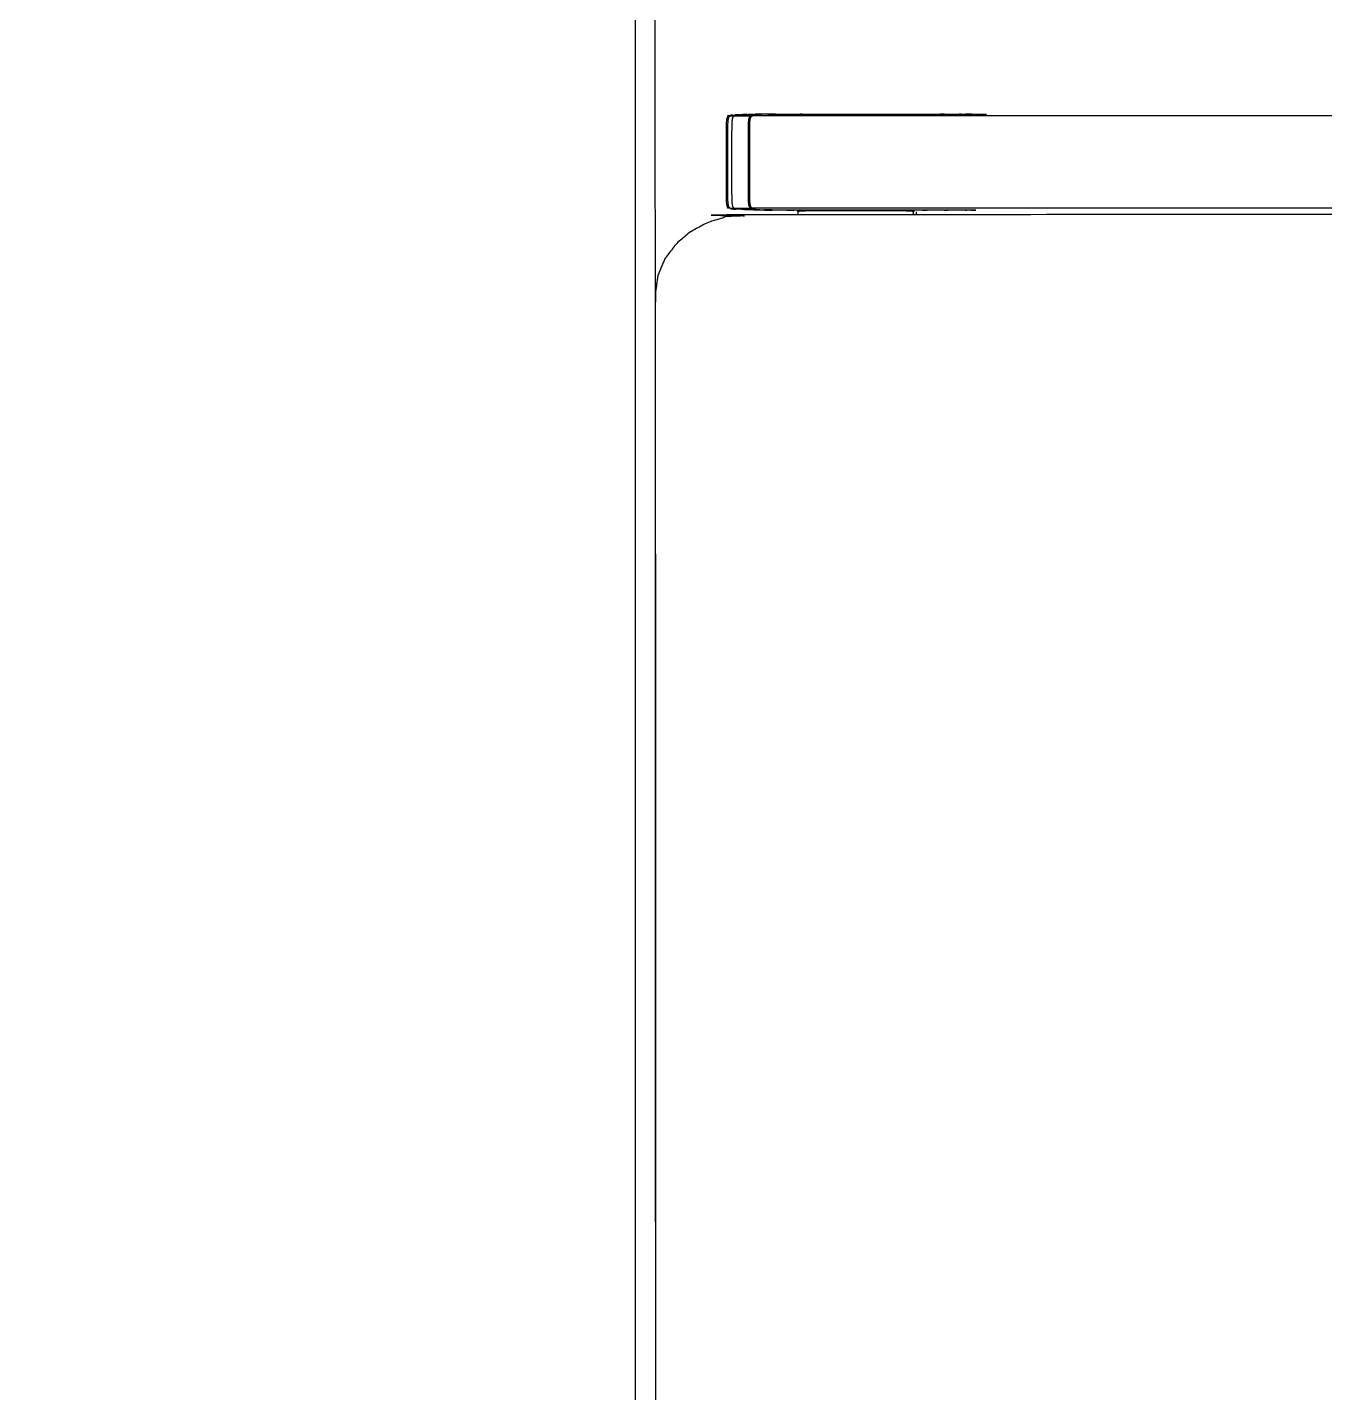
# Model space of a CAD drawing. Header units: millimetres. Extents: x 3429 to 24139, y -631 to 9878.
# Drawn here: x 7976.36 to 8008.35, y 3474.2 to 3507.85 of the extents above; entities that cross this region are included whole.
import ezdxf

# ---------------------------------------------------------------- set-up
doc = ezdxf.new("R2010")
doc.units = ezdxf.units.MM
for name, color, linetype, lineweight in [('multid_gorunus_3', 23, 'Continuous', 13), ('multid_gorunus_4', 15, 'Continuous', 9), ('multid_gorunus_5', 193, 'Continuous', 5)]:
    doc.layers.add(name, color=color, linetype=linetype, lineweight=lineweight)

# ---------------------------------------------------------------- blocks, each defined once
blk = doc.blocks.new('grup-1')
at = {"layer": 'multid_gorunus_3', "lineweight": -3}
for points in [[(2472.24, 6030.584), (2471.87, 6030.627), (2471.5, 6030.67), (2437.229, 6030.679), (2402.957, 6030.689), (2402.587, 6030.646), (2402.217, 6030.604), (2401.878, 6030.482), (2401.538, 6030.361), (2401.238, 6030.17), (2400.938, 6029.979), (2400.688, 6029.729), (2400.438, 6029.479), (2400.247, 6029.18), (2400.057, 6028.88), (2399.935, 6028.54), (2399.813, 6028.201), (2399.77, 6027.831), (2399.728, 6027.461), (2399.713, 5975.69), (2399.696, 5913.418), (2399.739, 5913.048), (2399.781, 5912.678), (2399.903, 5912.339), (2400.024, 5911.999), (2400.215, 5911.699), (2400.406, 5911.399), (2400.656, 5911.149), (2400.906, 5910.899), (2401.205, 5910.708), (2401.505, 5910.517), (2401.845, 5910.396), (2402.184, 5910.274), (2402.554, 5910.231), (2402.924, 5910.189), (2437.195, 5910.179), (2471.467, 5910.17), (2471.837, 5910.212), (2472.207, 5910.255), (2472.546, 5910.376), (2472.886, 5910.498), (2473.186, 5910.688), (2473.486, 5910.879), (2473.736, 5911.129), (2473.986, 5911.379), (2474.177, 5911.679), (2474.367, 5911.978), (2474.489, 5912.318), (2474.611, 5912.658), (2474.654, 5913.028), (2474.696, 5913.397), (2474.713, 5975.669), (2474.728, 6027.44), (2474.685, 6027.81), (2474.643, 6028.18), (2474.521, 6028.52), (2474.4, 6028.86), (2474.209, 6029.159), (2474.018, 6029.459), (2473.768, 6029.709), (2473.518, 6029.959), (2473.219, 6030.15), (2472.919, 6030.341), (2472.579, 6030.463), (2472.24, 6030.584)], [(2471.498, 6030.17), (2471.811, 6030.134), (2472.123, 6030.097), (2472.41, 6029.994), (2472.698, 6029.892), (2472.951, 6029.73), (2473.205, 6029.569), (2473.416, 6029.357), (2473.628, 6029.146), (2473.789, 6028.892), (2473.95, 6028.638), (2474.053, 6028.351), (2474.156, 6028.064), (2474.192, 6027.751), (2474.228, 6027.438), (2474.213, 5975.669), (2474.196, 5913.4), (2474.16, 5913.087), (2474.124, 5912.774), (2474.021, 5912.487), (2473.918, 5912.2), (2473.757, 5911.946), (2473.595, 5911.693), (2473.384, 5911.481), (2473.172, 5911.27), (2472.918, 5911.109), (2472.665, 5910.947), (2472.378, 5910.845), (2472.09, 5910.742), (2471.778, 5910.706), (2471.465, 5910.67), (2437.196, 5910.679), (2402.926, 5910.689), (2402.613, 5910.725), (2402.301, 5910.761), (2402.014, 5910.864), (2401.726, 5910.967), (2401.473, 5911.128), (2401.219, 5911.29), (2401.008, 5911.501), (2400.796, 5911.713), (2400.635, 5911.966), (2400.474, 5912.22), (2400.371, 5912.507), (2400.268, 5912.795), (2400.232, 5913.107), (2400.196, 5913.42), (2400.213, 5975.689), (2400.228, 6027.459), (2400.264, 6027.772), (2400.3, 6028.084), (2400.403, 6028.371), (2400.506, 6028.659), (2400.667, 6028.912), (2400.829, 6029.166), (2401.04, 6029.377), (2401.252, 6029.589), (2401.506, 6029.75), (2401.759, 6029.911), (2402.046, 6030.014), (2402.334, 6030.117), (2402.646, 6030.153), (2402.959, 6030.189), (2437.228, 6030.179), (2471.498, 6030.17)]]:
    blk.add_open_spline(points, degree=2, knots=[-16, -16, -16, -15, -15, -14, -14, -13, -13, -12, -12, -11, -11, -10, -10, -9, -9, -8, -8, -7, -7, -6, -6, -5, -5, -4, -4, -3, -3, -2, -2, -1, -1, 0, 0, 1, 1, 2, 2, 3, 3, 4, 4, 5, 5, 6, 6, 7, 7, 8, 8, 9, 9, 10, 10, 11, 11, 12, 12, 13, 13, 14, 14, 15, 15, 16, 16, 16], dxfattribs=at)
at = {"layer": 'multid_gorunus_4', "lineweight": -3}
for points, knots in [([(2396.936, 5969.175), (2396.896, 5969.176), (2396.857, 5969.176), (2396.837, 5969.177), (2396.816, 5969.177), (2396.765, 5969.178), (2396.714, 5969.178), (2396.655, 5969.178), (2396.596, 5969.179), (2396.529, 5969.179), (2396.462, 5969.179), (2396.386, 5969.179), (2396.31, 5969.179), (2396.225, 5969.179), (2396.14, 5969.179), (2396.044, 5969.179), (2395.949, 5969.179), (2395.845, 5969.179), (2395.74, 5969.179), (2395.629, 5969.179), (2395.517, 5969.179), (2395.399, 5969.179), (2395.281, 5969.179), (2395.158, 5969.179), (2395.035, 5969.179), (2394.909, 5969.179), (2394.782, 5969.179), (2394.653, 5969.179), (2394.523, 5969.179), (2394.393, 5969.179), (2394.262, 5969.179), (2394.132, 5969.179), (2394.002, 5969.179), (2393.872, 5969.179), (2393.743, 5969.179), (2393.616, 5969.179), (2393.49, 5969.179), (2393.367, 5969.179), (2393.244, 5969.179), (2393.126, 5969.179), (2393.008, 5969.179), (2392.896, 5969.179), (2392.784, 5969.179), (2392.68, 5969.179), (2392.576, 5969.179), (2392.481, 5969.179), (2392.385, 5969.179), (2392.3, 5969.179), (2392.215, 5969.179), (2392.139, 5969.179), (2392.063, 5969.179), (2391.996, 5969.179), (2391.928, 5969.179), (2391.87, 5969.179), (2391.811, 5969.178), (2391.76, 5969.178), (2391.708, 5969.178), (2391.664, 5969.177), (2391.62, 5969.177), (2391.583, 5969.176), (2391.545, 5969.175), (2391.545, 5969.175), (2391.545, 5969.175)], [187.113527, 187.113527, 187.113527, 188, 188, 189, 189, 190, 190, 191, 191, 192, 192, 193, 193, 194, 194, 195, 195, 196, 196, 197, 197, 198, 198, 199, 199, 200, 200, 201, 201, 202, 202, 203, 203, 204, 204, 205, 205, 206, 206, 207, 207, 208, 208, 209, 209, 210, 210, 211, 211, 212, 212, 213, 213, 214, 214, 215, 215, 216, 216, 217, 217, 217.009365, 217.009365, 217.009365]), ([(2391.907, 5969.178), (2391.908, 5969.178), (2391.909, 5969.178), (2391.968, 5969.179), (2392.028, 5969.179), (2392.045, 5969.179), (2392.063, 5969.179)], [246.987914, 246.987914, 246.987914, 247, 247, 248, 248, 248.257924, 248.257924, 248.257924]), ([(2392.163, 5969.179), (2392.163, 5969.179), (2392.163, 5969.179), (2392.189, 5969.179), (2392.215, 5969.179)], [248.9989623, 248.9989623, 248.9989623, 249, 249, 249.3333336, 249.3333336, 249.3333336]), ([(2392.576, 5969.179), (2392.629, 5969.179), (2392.683, 5969.179), (2392.683, 5969.179), (2392.683, 5969.179)], [251.4453515, 251.4453515, 251.4453515, 252, 252, 252.0000001, 252.0000001, 252.0000001]), ([(2396.747, 5969.179), (2396.747, 5969.179), (2396.747, 5969.179), (2396.807, 5969.178), (2396.866, 5969.178), (2396.918, 5969.178), (2396.969, 5969.177), (2397.014, 5969.177), (2397.058, 5969.177), (2397.096, 5969.176), (2397.134, 5969.175), (2397.166, 5969.174), (2397.198, 5969.173), (2397.224, 5969.172), (2397.251, 5969.171)], [47.99625, 47.99625, 47.99625, 48, 48, 49, 49, 50, 50, 51, 51, 52, 52, 53, 53, 53.997378, 53.997378, 53.997378]), ([(2396.936, 5969.175), (2396.958, 5969.175), (2396.98, 5969.175), (2397.011, 5969.174), (2397.043, 5969.173), (2397.069, 5969.172), (2397.095, 5969.171), (2397.116, 5969.17), (2397.137, 5969.169)], [180.29815, 180.29815, 180.29815, 181, 181, 182, 182, 183, 183, 184, 184, 184]), ([(2397.137, 5969.169), (2397.159, 5969.168), (2397.181, 5969.166), (2397.198, 5969.165), (2397.215, 5969.163)], [0, 0, 0, 1, 1, 2, 2, 2]), ([(2397.215, 5969.163), (2397.229, 5969.161), (2397.243, 5969.159), (2397.256, 5969.156), (2397.268, 5969.154)], [0, 0, 0, 1, 1, 2, 2, 2]), ([(2397.486, 5969.164), (2397.454, 5969.164), (2397.422, 5969.164), (2397.395, 5969.164), (2397.367, 5969.164), (2397.35, 5969.166), (2397.332, 5969.168), (2397.313, 5969.168), (2397.294, 5969.168), (2397.272, 5969.169), (2397.251, 5969.171)], [0, 0, 0, 1, 1, 2, 2, 3, 3, 4, 4, 5, 5, 5]), ([(2397.319, 5969.137), (2397.312, 5969.14), (2397.306, 5969.144), (2397.298, 5969.146), (2397.289, 5969.149), (2397.279, 5969.152), (2397.268, 5969.154)], [0, 0, 0, 1, 1, 2, 2, 3, 3, 3]), ([(2397.296, 5966.843), (2397.3, 5966.844), (2397.304, 5966.844), (2397.315, 5966.847), (2397.325, 5966.849), (2397.333, 5966.852), (2397.341, 5966.855), (2397.347, 5966.858), (2397.353, 5966.861), (2397.358, 5966.864), (2397.363, 5966.868), (2397.367, 5966.872), (2397.372, 5966.876), (2397.375, 5966.88), (2397.379, 5966.885), (2397.382, 5966.89), (2397.386, 5966.896), (2397.388, 5966.902), (2397.391, 5966.908), (2397.393, 5966.916), (2397.396, 5966.923), (2397.398, 5966.932), (2397.4, 5966.941), (2397.401, 5966.952), (2397.403, 5966.962), (2397.405, 5966.974), (2397.406, 5966.986), (2397.407, 5967), (2397.408, 5967.014), (2397.409, 5967.03), (2397.41, 5967.046), (2397.41, 5967.064), (2397.411, 5967.083), (2397.411, 5967.103), (2397.412, 5967.124), (2397.412, 5967.147), (2397.412, 5967.17), (2397.412, 5967.195), (2397.412, 5967.221), (2397.412, 5967.249), (2397.412, 5967.277), (2397.412, 5967.308), (2397.412, 5967.34), (2397.412, 5967.374), (2397.412, 5967.408), (2397.412, 5967.445), (2397.412, 5967.482), (2397.412, 5967.521), (2397.412, 5967.561), (2397.412, 5967.602), (2397.412, 5967.643), (2397.412, 5967.686), (2397.412, 5967.728), (2397.412, 5967.772), (2397.412, 5967.816), (2397.412, 5967.861), (2397.412, 5967.905), (2397.412, 5967.95), (2397.412, 5967.995), (2397.412, 5968.04), (2397.412, 5968.085), (2397.412, 5968.13), (2397.412, 5968.174), (2397.412, 5968.218), (2397.412, 5968.262), (2397.412, 5968.304), (2397.412, 5968.347), (2397.412, 5968.388), (2397.412, 5968.429), (2397.412, 5968.469), (2397.412, 5968.508), (2397.412, 5968.545), (2397.412, 5968.582), (2397.412, 5968.616), (2397.412, 5968.65), (2397.412, 5968.682), (2397.412, 5968.713), (2397.412, 5968.741), (2397.412, 5968.77), (2397.412, 5968.795), (2397.412, 5968.821), (2397.412, 5968.844), (2397.412, 5968.867), (2397.411, 5968.887), (2397.411, 5968.908), (2397.41, 5968.926), (2397.41, 5968.944), (2397.409, 5968.96), (2397.408, 5968.976), (2397.407, 5968.99), (2397.406, 5969.004), (2397.404, 5969.016), (2397.403, 5969.028), (2397.401, 5969.039), (2397.4, 5969.049), (2397.398, 5969.058), (2397.396, 5969.067), (2397.393, 5969.074), (2397.391, 5969.082), (2397.388, 5969.088), (2397.385, 5969.095), (2397.382, 5969.1), (2397.379, 5969.105), (2397.375, 5969.11), (2397.372, 5969.114), (2397.367, 5969.118), (2397.363, 5969.122), (2397.358, 5969.126), (2397.353, 5969.129), (2397.347, 5969.132), (2397.341, 5969.136), (2397.333, 5969.138), (2397.325, 5969.141), (2397.315, 5969.143), (2397.304, 5969.146), (2397.3, 5969.147), (2397.295, 5969.147)], [43.684205, 43.684205, 43.684205, 44, 44, 45, 45, 46, 46, 47, 47, 48, 48, 49, 49, 50, 50, 51, 51, 52, 52, 53, 53, 54, 54, 55, 55, 56, 56, 57, 57, 58, 58, 59, 59, 60, 60, 61, 61, 62, 62, 63, 63, 64, 64, 65, 65, 66, 66, 67, 67, 68, 68, 69, 69, 70, 70, 71, 71, 72, 72, 73, 73, 74, 74, 75, 75, 76, 76, 77, 77, 78, 78, 79, 79, 80, 80, 81, 81, 82, 82, 83, 83, 84, 84, 85, 85, 86, 86, 87, 87, 88, 88, 89, 89, 90, 90, 91, 91, 92, 92, 93, 93, 94, 94, 95, 95, 96, 96, 97, 97, 98, 98, 99, 99, 100, 100, 100.322771, 100.322771, 100.322771]), ([(2397.332, 5969.168), (2397.359, 5969.168), (2397.386, 5969.168), (2397.404, 5969.166), (2397.422, 5969.164)], [0, 0, 0, 1, 1, 2, 2, 2]), ([(2397.45, 5969.16), (2397.423, 5969.16), (2397.395, 5969.16), (2397.381, 5969.162), (2397.367, 5969.164)], [0, 0, 0, 1, 1, 2, 2, 2]), ([(2397.486, 5969.164), (2397.5, 5969.162), (2397.514, 5969.16), (2397.482, 5969.16), (2397.45, 5969.16), (2397.436, 5969.162), (2397.422, 5969.164)], [0, 0, 0, 1, 1, 2, 2, 3, 3, 3]), ([(2397.451, 5969.168), (2397.469, 5969.166), (2397.486, 5969.164), (2397.521, 5969.164), (2397.555, 5969.164), (2397.537, 5969.166), (2397.519, 5969.168), (2397.485, 5969.168), (2397.451, 5969.168)], [0, 0, 0, 1, 1, 2, 2, 3, 3, 4, 4, 4]), ([(2397.748, 5969.149), (2397.739, 5969.152), (2397.731, 5969.155), (2397.72, 5969.157), (2397.709, 5969.16), (2397.679, 5969.16), (2397.65, 5969.16), (2397.636, 5969.162), (2397.621, 5969.164), (2397.588, 5969.164), (2397.555, 5969.164)], [0, 0, 0, 1, 1, 2, 2, 3, 3, 4, 4, 5, 5, 5]), ([(2397.65, 5969.16), (2397.617, 5969.16), (2397.583, 5969.16), (2397.569, 5969.162), (2397.555, 5969.164)], [0, 0, 0, 1, 1, 2, 2, 2]), ([(2397.65, 5969.16), (2397.661, 5969.157), (2397.672, 5969.155), (2397.702, 5969.155), (2397.731, 5969.155)], [0, 0, 0, 1, 1, 2, 2, 2]), ([(2397.672, 5969.155), (2397.681, 5969.152), (2397.689, 5969.149), (2397.719, 5969.149), (2397.748, 5969.149)], [0, 0, 0, 1, 1, 2, 2, 2]), ([(2397.799, 5969.149), (2397.773, 5969.149), (2397.748, 5969.149), (2397.755, 5969.145), (2397.761, 5969.142), (2397.787, 5969.142), (2397.812, 5969.142), (2397.805, 5969.145), (2397.799, 5969.149), (2397.79, 5969.152), (2397.781, 5969.155)], [0, 0, 0, 1, 1, 2, 2, 3, 3, 4, 4, 5, 5, 5]), ([(2397.799, 5969.149), (2397.82, 5969.149), (2397.841, 5969.149), (2397.848, 5969.145), (2397.855, 5969.142), (2397.86, 5969.138), (2397.866, 5969.134), (2397.844, 5969.134), (2397.823, 5969.134), (2397.798, 5969.134), (2397.772, 5969.134), (2397.767, 5969.138), (2397.761, 5969.142)], [0, 0, 0, 1, 1, 2, 2, 3, 3, 4, 4, 5, 5, 6, 6, 6]), ([(2397.866, 5969.134), (2397.883, 5969.134), (2397.901, 5969.134), (2397.895, 5969.138), (2397.89, 5969.142), (2397.872, 5969.142), (2397.855, 5969.142)], [0, 0, 0, 1, 1, 2, 2, 3, 3, 3]), ([(2346.972, 5965.514), (2346.976, 5965.522), (2346.98, 5965.529), (2346.992, 5965.539), (2347.003, 5965.549), (2347.025, 5965.565), (2347.046, 5965.582), (2347.081, 5965.607), (2347.116, 5965.632), (2347.167, 5965.669), (2347.218, 5965.706), (2347.282, 5965.752), (2347.346, 5965.798), (2347.42, 5965.851), (2347.494, 5965.903), (2347.575, 5965.959), (2347.656, 5966.015), (2347.74, 5966.072), (2347.824, 5966.129), (2347.912, 5966.186), (2347.999, 5966.243), (2348.089, 5966.3), (2348.178, 5966.358), (2348.269, 5966.414), (2348.361, 5966.471), (2348.453, 5966.526), (2348.545, 5966.582), (2348.638, 5966.636), (2348.731, 5966.691), (2348.825, 5966.744), (2348.919, 5966.798), (2349.014, 5966.85), (2349.109, 5966.902), (2349.205, 5966.953), (2349.3, 5967.005), (2349.397, 5967.055), (2349.494, 5967.105), (2349.591, 5967.154), (2349.689, 5967.203), (2349.787, 5967.251), (2349.886, 5967.299), (2349.985, 5967.345), (2350.084, 5967.392), (2350.184, 5967.438), (2350.284, 5967.483), (2350.385, 5967.528), (2350.486, 5967.572), (2350.588, 5967.615), (2350.69, 5967.658), (2350.792, 5967.7), (2350.895, 5967.743), (2350.998, 5967.783), (2351.101, 5967.824), (2351.205, 5967.864), (2351.309, 5967.904), (2351.414, 5967.942), (2351.519, 5967.98), (2351.625, 5968.018), (2351.73, 5968.055), (2351.837, 5968.091), (2351.943, 5968.127), (2352.05, 5968.161), (2352.157, 5968.196), (2352.264, 5968.229), (2352.372, 5968.262), (2352.48, 5968.294), (2352.589, 5968.326), (2352.698, 5968.357), (2352.807, 5968.388), (2352.916, 5968.417), (2353.026, 5968.446), (2353.136, 5968.474), (2353.246, 5968.502), (2353.357, 5968.529), (2353.468, 5968.555), (2353.579, 5968.58), (2353.691, 5968.605), (2353.803, 5968.629), (2353.915, 5968.653), (2354.027, 5968.675), (2354.14, 5968.697), (2354.253, 5968.718), (2354.366, 5968.739), (2354.483, 5968.758), (2354.601, 5968.778), (2354.727, 5968.796), (2354.853, 5968.814), (2354.992, 5968.83), (2355.13, 5968.847), (2355.285, 5968.863), (2355.44, 5968.878), (2355.616, 5968.892), (2355.792, 5968.906), (2355.992, 5968.92), (2356.192, 5968.933), (2356.421, 5968.945), (2356.65, 5968.957), (2356.911, 5968.968), (2357.172, 5968.979), (2357.47, 5968.989), (2357.767, 5968.999), (2358.106, 5969.008), (2358.444, 5969.017), (2358.827, 5969.025), (2359.209, 5969.033), (2359.641, 5969.041), (2360.072, 5969.048), (2360.556, 5969.055), (2361.039, 5969.061), (2361.58, 5969.067), (2362.12, 5969.073), (2362.721, 5969.078), (2363.322, 5969.083), (2363.987, 5969.088), (2364.652, 5969.092), (2365.374, 5969.096), (2366.096, 5969.1), (2366.866, 5969.104), (2367.636, 5969.107), (2368.447, 5969.11), (2369.257, 5969.113), (2370.1, 5969.116), (2370.943, 5969.118), (2371.81, 5969.12), (2372.678, 5969.122), (2373.561, 5969.124), (2374.445, 5969.126), (2375.337, 5969.127), (2376.229, 5969.128), (2377.121, 5969.129), (2378.013, 5969.13), (2378.897, 5969.131), (2379.781, 5969.132), (2380.65, 5969.133), (2381.518, 5969.133), (2382.362, 5969.133), (2382.607, 5969.134), (2383.42, 5969.134), (2384.232, 5969.134), (2385.005, 5969.134), (2385.777, 5969.134), (2386.502, 5969.134), (2387.227, 5969.135), (2387.895, 5969.135), (2388.564, 5969.134), (2389.169, 5969.134), (2389.773, 5969.134), (2390.317, 5969.134), (2390.861, 5969.134), (2391.348, 5969.134), (2391.835, 5969.134), (2392.269, 5969.134), (2392.702, 5969.134), (2393.086, 5969.134), (2393.47, 5969.134), (2393.807, 5969.134), (2394.144, 5969.134), (2394.438, 5969.134), (2394.732, 5969.134), (2394.987, 5969.134), (2395.241, 5969.134), (2395.46, 5969.134), (2395.679, 5969.134), (2395.865, 5969.134), (2396.05, 5969.134), (2396.206, 5969.134), (2396.361, 5969.134), (2396.489, 5969.134), (2396.617, 5969.134), (2396.72, 5969.134), (2396.823, 5969.134), (2396.904, 5969.134), (2396.985, 5969.134), (2397.047, 5969.134), (2397.109, 5969.134), (2397.154, 5969.134), (2397.2, 5969.134), (2397.232, 5969.134), (2397.264, 5969.134), (2397.285, 5969.133), (2397.305, 5969.133), (2397.317, 5969.131), (2397.329, 5969.129)], [0, 0, 0, 1, 1, 2, 2, 3, 3, 4, 4, 5, 5, 6, 6, 7, 7, 8, 8, 9, 9, 10, 10, 11, 11, 12, 12, 13, 13, 14, 14, 15, 15, 16, 16, 17, 17, 18, 18, 19, 19, 20, 20, 21, 21, 22, 22, 23, 23, 24, 24, 25, 25, 26, 26, 27, 27, 28, 28, 29, 29, 30, 30, 31, 31, 32, 32, 33, 33, 34, 34, 35, 35, 36, 36, 37, 37, 38, 38, 39, 39, 40, 40, 41, 41, 42, 42, 43, 43, 44, 44, 45, 45, 46, 46, 47, 47, 48, 48, 49, 49, 50, 50, 51, 51, 52, 52, 53, 53, 54, 54, 55, 55, 56, 56, 57, 57, 58, 58, 59, 59, 60, 60, 61, 61, 62, 62, 63, 63, 64, 64, 65, 65, 66, 66, 67, 67, 68, 68, 69, 69, 70, 70, 71, 71, 72, 72, 73, 73, 74, 74, 75, 75, 76, 76, 77, 77, 78, 78, 79, 79, 80, 80, 81, 81, 82, 82, 83, 83, 84, 84, 85, 85, 86, 86, 87, 87, 88, 88, 89, 89, 90, 90, 91, 91, 91]), ([(2397.319, 5969.137), (2397.324, 5969.133), (2397.329, 5969.129), (2397.334, 5969.126), (2397.34, 5969.122)], [0, 0, 0, 1, 1, 2, 2, 2]), ([(2397.34, 5969.122), (2397.344, 5969.118), (2397.348, 5969.114), (2397.352, 5969.11), (2397.356, 5969.105), (2397.359, 5969.1), (2397.362, 5969.095), (2397.365, 5969.088), (2397.368, 5969.082), (2397.37, 5969.074), (2397.372, 5969.067), (2397.374, 5969.058), (2397.376, 5969.049), (2397.378, 5969.039), (2397.38, 5969.028), (2397.381, 5969.016), (2397.382, 5969.004), (2397.383, 5968.99), (2397.385, 5968.976), (2397.385, 5968.96), (2397.386, 5968.944), (2397.387, 5968.926), (2397.387, 5968.908), (2397.388, 5968.887), (2397.388, 5968.867), (2397.388, 5968.844), (2397.389, 5968.821), (2397.389, 5968.795), (2397.389, 5968.77), (2397.389, 5968.741), (2397.389, 5968.713), (2397.389, 5968.682), (2397.389, 5968.65), (2397.389, 5968.616), (2397.389, 5968.582), (2397.389, 5968.545), (2397.389, 5968.508), (2397.389, 5968.469), (2397.389, 5968.429), (2397.389, 5968.388), (2397.389, 5968.347), (2397.389, 5968.304), (2397.389, 5968.262), (2397.389, 5968.218), (2397.389, 5968.174), (2397.389, 5968.13), (2397.389, 5968.085), (2397.389, 5968.04), (2397.389, 5967.995), (2397.389, 5967.95), (2397.389, 5967.905), (2397.389, 5967.861), (2397.389, 5967.816), (2397.389, 5967.772), (2397.389, 5967.728), (2397.389, 5967.686), (2397.389, 5967.643), (2397.389, 5967.602), (2397.389, 5967.561), (2397.389, 5967.521), (2397.389, 5967.482), (2397.389, 5967.445), (2397.389, 5967.408), (2397.389, 5967.374), (2397.389, 5967.34), (2397.389, 5967.308), (2397.389, 5967.277), (2397.389, 5967.249), (2397.389, 5967.221), (2397.389, 5967.195), (2397.389, 5967.169), (2397.388, 5967.146), (2397.388, 5967.124), (2397.388, 5967.103), (2397.387, 5967.083), (2397.387, 5967.064), (2397.386, 5967.046), (2397.385, 5967.03), (2397.385, 5967.014), (2397.384, 5967), (2397.382, 5966.986), (2397.381, 5966.974), (2397.38, 5966.962), (2397.378, 5966.952), (2397.376, 5966.941), (2397.374, 5966.932), (2397.372, 5966.923), (2397.37, 5966.916), (2397.368, 5966.908), (2397.365, 5966.902), (2397.362, 5966.896), (2397.359, 5966.89), (2397.356, 5966.885), (2397.352, 5966.88), (2397.348, 5966.876), (2397.344, 5966.872), (2397.34, 5966.868)], [-32, -32, -32, -31, -31, -30, -30, -29, -29, -28, -28, -27, -27, -26, -26, -25, -25, -24, -24, -23, -23, -22, -22, -21, -21, -20, -20, -19, -19, -18, -18, -17, -17, -16, -16, -15, -15, -14, -14, -13, -13, -12, -12, -11, -11, -10, -10, -9, -9, -8, -8, -7, -7, -6, -6, -5, -5, -4, -4, -3, -3, -2, -2, -1, -1, 0, 0, 1, 1, 2, 2, 3, 3, 4, 4, 5, 5, 6, 6, 7, 7, 8, 8, 9, 9, 10, 10, 11, 11, 12, 12, 13, 13, 14, 14, 15, 15, 16, 16, 16]), ([(2397.772, 5969.134), (2397.743, 5969.134), (2397.714, 5969.134), (2397.68, 5969.134), (2397.647, 5969.134), (2397.612, 5969.134), (2397.578, 5969.134), (2397.545, 5969.134), (2397.513, 5969.134), (2397.486, 5969.134), (2397.458, 5969.134), (2397.439, 5969.134), (2397.42, 5969.134), (2397.407, 5969.133), (2397.394, 5969.133), (2397.385, 5969.131), (2397.376, 5969.129), (2397.37, 5969.126), (2397.363, 5969.122)], [0, 0, 0, 1, 1, 2, 2, 3, 3, 4, 4, 5, 5, 6, 6, 7, 7, 8, 8, 9, 9, 9]), ([(2397.772, 5969.134), (2397.777, 5969.13), (2397.782, 5969.125), (2397.786, 5969.12), (2397.79, 5969.115), (2397.794, 5969.109), (2397.797, 5969.103), (2397.801, 5969.096), (2397.804, 5969.089), (2397.806, 5969.081), (2397.809, 5969.073), (2397.811, 5969.063), (2397.813, 5969.054), (2397.815, 5969.043), (2397.817, 5969.032), (2397.818, 5969.019), (2397.82, 5969.007), (2397.821, 5968.992), (2397.822, 5968.978), (2397.823, 5968.962), (2397.824, 5968.945), (2397.824, 5968.927), (2397.825, 5968.908), (2397.825, 5968.888), (2397.826, 5968.867), (2397.826, 5968.844), (2397.826, 5968.821), (2397.826, 5968.795), (2397.826, 5968.77), (2397.827, 5968.741), (2397.827, 5968.713), (2397.827, 5968.682), (2397.827, 5968.651), (2397.827, 5968.616), (2397.827, 5968.582), (2397.827, 5968.545), (2397.827, 5968.508), (2397.827, 5968.469), (2397.827, 5968.429), (2397.827, 5968.388), (2397.827, 5968.347), (2397.827, 5968.304), (2397.827, 5968.262), (2397.827, 5968.218), (2397.827, 5968.174), (2397.827, 5968.13), (2397.827, 5968.085), (2397.827, 5968.04), (2397.827, 5967.995), (2397.827, 5967.95), (2397.827, 5967.905), (2397.827, 5967.861), (2397.827, 5967.816), (2397.827, 5967.772), (2397.827, 5967.728), (2397.827, 5967.686), (2397.827, 5967.643), (2397.827, 5967.602), (2397.827, 5967.561), (2397.827, 5967.521), (2397.827, 5967.482), (2397.827, 5967.445), (2397.827, 5967.408), (2397.827, 5967.374), (2397.827, 5967.34), (2397.827, 5967.308), (2397.827, 5967.277), (2397.827, 5967.249), (2397.827, 5967.22), (2397.826, 5967.195), (2397.826, 5967.169), (2397.826, 5967.146), (2397.826, 5967.123), (2397.825, 5967.102), (2397.825, 5967.082), (2397.824, 5967.063), (2397.824, 5967.045), (2397.823, 5967.029), (2397.822, 5967.012), (2397.821, 5966.998), (2397.82, 5966.984), (2397.818, 5966.971), (2397.817, 5966.959), (2397.815, 5966.948), (2397.813, 5966.937), (2397.811, 5966.927), (2397.809, 5966.918), (2397.806, 5966.91), (2397.804, 5966.901), (2397.801, 5966.894), (2397.798, 5966.887), (2397.794, 5966.881), (2397.79, 5966.875), (2397.786, 5966.87), (2397.782, 5966.865), (2397.777, 5966.861), (2397.772, 5966.856)], [0, 0, 0, 1, 1, 2, 2, 3, 3, 4, 4, 5, 5, 6, 6, 7, 7, 8, 8, 9, 9, 10, 10, 11, 11, 12, 12, 13, 13, 14, 14, 15, 15, 16, 16, 17, 17, 18, 18, 19, 19, 20, 20, 21, 21, 22, 22, 23, 23, 24, 24, 25, 25, 26, 26, 27, 27, 28, 28, 29, 29, 30, 30, 31, 31, 32, 32, 33, 33, 34, 34, 35, 35, 36, 36, 37, 37, 38, 38, 39, 39, 40, 40, 41, 41, 42, 42, 43, 43, 44, 44, 45, 45, 46, 46, 47, 47, 48, 48, 48]), ([(2397.937, 5969.125), (2397.924, 5969.125), (2397.91, 5969.125), (2397.893, 5969.125), (2397.875, 5969.125), (2397.871, 5969.13), (2397.866, 5969.134)], [0, 0, 0, 1, 1, 2, 2, 3, 3, 3]), ([(2397.875, 5966.865), (2397.88, 5966.87), (2397.884, 5966.875), (2397.887, 5966.881), (2397.891, 5966.887), (2397.894, 5966.894), (2397.897, 5966.901), (2397.9, 5966.91), (2397.903, 5966.918), (2397.905, 5966.927), (2397.907, 5966.937), (2397.909, 5966.948), (2397.911, 5966.958), (2397.912, 5966.971), (2397.913, 5966.984), (2397.915, 5966.998), (2397.916, 5967.012), (2397.917, 5967.029), (2397.917, 5967.045), (2397.918, 5967.063), (2397.919, 5967.082), (2397.919, 5967.102), (2397.919, 5967.123), (2397.92, 5967.146), (2397.92, 5967.169), (2397.92, 5967.195), (2397.92, 5967.22), (2397.92, 5967.249), (2397.92, 5967.277), (2397.92, 5967.308), (2397.92, 5967.34), (2397.92, 5967.374), (2397.92, 5967.408), (2397.92, 5967.445), (2397.92, 5967.482), (2397.92, 5967.521), (2397.92, 5967.561), (2397.92, 5967.602), (2397.92, 5967.643), (2397.92, 5967.686), (2397.92, 5967.728), (2397.92, 5967.772), (2397.92, 5967.816), (2397.92, 5967.861), (2397.92, 5967.905), (2397.92, 5967.95), (2397.92, 5967.995), (2397.92, 5968.04), (2397.92, 5968.085), (2397.92, 5968.13), (2397.92, 5968.174), (2397.92, 5968.218), (2397.92, 5968.262), (2397.92, 5968.304), (2397.92, 5968.347), (2397.92, 5968.388), (2397.92, 5968.429), (2397.92, 5968.469), (2397.92, 5968.508), (2397.92, 5968.545), (2397.92, 5968.582), (2397.92, 5968.616), (2397.92, 5968.65), (2397.92, 5968.682), (2397.92, 5968.713), (2397.92, 5968.741), (2397.92, 5968.77), (2397.92, 5968.795), (2397.92, 5968.821), (2397.919, 5968.844), (2397.919, 5968.867), (2397.919, 5968.888), (2397.918, 5968.908), (2397.918, 5968.927), (2397.917, 5968.945), (2397.916, 5968.962), (2397.916, 5968.978), (2397.914, 5968.992), (2397.913, 5969.006), (2397.912, 5969.019), (2397.91, 5969.032), (2397.909, 5969.043), (2397.907, 5969.053), (2397.905, 5969.063), (2397.902, 5969.072), (2397.9, 5969.081), (2397.897, 5969.089), (2397.894, 5969.096), (2397.891, 5969.103), (2397.887, 5969.109), (2397.884, 5969.115), (2397.88, 5969.12), (2397.875, 5969.125)], [0, 0, 0, 1, 1, 2, 2, 3, 3, 4, 4, 5, 5, 6, 6, 7, 7, 8, 8, 9, 9, 10, 10, 11, 11, 12, 12, 13, 13, 14, 14, 15, 15, 16, 16, 17, 17, 18, 18, 19, 19, 20, 20, 21, 21, 22, 22, 23, 23, 24, 24, 25, 25, 26, 26, 27, 27, 28, 28, 29, 29, 30, 30, 31, 31, 32, 32, 33, 33, 34, 34, 35, 35, 36, 36, 37, 37, 38, 38, 39, 39, 40, 40, 41, 41, 42, 42, 43, 43, 44, 44, 45, 45, 46, 46, 46]), ([(2397.91, 5966.865), (2397.915, 5966.87), (2397.919, 5966.875), (2397.922, 5966.881), (2397.926, 5966.887), (2397.929, 5966.894), (2397.932, 5966.901), (2397.935, 5966.91), (2397.937, 5966.918), (2397.94, 5966.927), (2397.942, 5966.937), (2397.944, 5966.948), (2397.945, 5966.958), (2397.947, 5966.971), (2397.948, 5966.984), (2397.949, 5966.998), (2397.951, 5967.012), (2397.951, 5967.029), (2397.952, 5967.045), (2397.953, 5967.063), (2397.953, 5967.082), (2397.954, 5967.102), (2397.954, 5967.123), (2397.954, 5967.146), (2397.955, 5967.169), (2397.955, 5967.195), (2397.955, 5967.22), (2397.955, 5967.249), (2397.955, 5967.277), (2397.955, 5967.308), (2397.955, 5967.34), (2397.955, 5967.374), (2397.955, 5967.408), (2397.955, 5967.445), (2397.955, 5967.482), (2397.955, 5967.521), (2397.955, 5967.561), (2397.955, 5967.602), (2397.955, 5967.643), (2397.955, 5967.686), (2397.955, 5967.728), (2397.955, 5967.772), (2397.955, 5967.816), (2397.955, 5967.861), (2397.955, 5967.905), (2397.955, 5967.95), (2397.955, 5967.995), (2397.955, 5968.04), (2397.955, 5968.085), (2397.955, 5968.13), (2397.955, 5968.174), (2397.955, 5968.218), (2397.955, 5968.262), (2397.955, 5968.304), (2397.955, 5968.347), (2397.955, 5968.388), (2397.955, 5968.429), (2397.955, 5968.469), (2397.955, 5968.508), (2397.955, 5968.545), (2397.955, 5968.582), (2397.955, 5968.616), (2397.955, 5968.65), (2397.955, 5968.682), (2397.955, 5968.713), (2397.955, 5968.741), (2397.955, 5968.77), (2397.955, 5968.795), (2397.955, 5968.821), (2397.954, 5968.844), (2397.954, 5968.867), (2397.954, 5968.888), (2397.953, 5968.908), (2397.953, 5968.927), (2397.952, 5968.945), (2397.951, 5968.962), (2397.951, 5968.978), (2397.949, 5968.992), (2397.948, 5969.006), (2397.947, 5969.019), (2397.945, 5969.032), (2397.944, 5969.043), (2397.942, 5969.054), (2397.94, 5969.063), (2397.937, 5969.072), (2397.935, 5969.081), (2397.932, 5969.089), (2397.929, 5969.096), (2397.926, 5969.103), (2397.922, 5969.109), (2397.919, 5969.115), (2397.914, 5969.12), (2397.91, 5969.125)], [0, 0, 0, 1, 1, 2, 2, 3, 3, 4, 4, 5, 5, 6, 6, 7, 7, 8, 8, 9, 9, 10, 10, 11, 11, 12, 12, 13, 13, 14, 14, 15, 15, 16, 16, 17, 17, 18, 18, 19, 19, 20, 20, 21, 21, 22, 22, 23, 23, 24, 24, 25, 25, 26, 26, 27, 27, 28, 28, 29, 29, 30, 30, 31, 31, 32, 32, 33, 33, 34, 34, 35, 35, 36, 36, 37, 37, 38, 38, 39, 39, 40, 40, 41, 41, 42, 42, 43, 43, 44, 44, 45, 45, 46, 46, 46]), ([(2391.929, 5966.812), (2391.919, 5966.812), (2391.909, 5966.812), (2391.857, 5966.813), (2391.805, 5966.813), (2391.805, 5966.813), (2391.805, 5966.813)], [166.832764, 166.832764, 166.832764, 167, 167, 168, 168, 168.000988, 168.000988, 168.000988]), ([(2391.805, 5966.812), (2391.808, 5966.812), (2391.811, 5966.812), (2391.87, 5966.812), (2391.929, 5966.812), (2391.996, 5966.812), (2392.063, 5966.812), (2392.139, 5966.812), (2392.215, 5966.812), (2392.3, 5966.812), (2392.385, 5966.812), (2392.481, 5966.812), (2392.576, 5966.812), (2392.68, 5966.812), (2392.785, 5966.812), (2392.896, 5966.812), (2393.008, 5966.812), (2393.126, 5966.812), (2393.244, 5966.812), (2393.367, 5966.812), (2393.49, 5966.812), (2393.617, 5966.812), (2393.743, 5966.812), (2393.872, 5966.812), (2394.002, 5966.812), (2394.132, 5966.812), (2394.263, 5966.811), (2394.393, 5966.812), (2394.524, 5966.812), (2394.653, 5966.812), (2394.782, 5966.812), (2394.909, 5966.812), (2395.035, 5966.811), (2395.158, 5966.811), (2395.281, 5966.812), (2395.399, 5966.811), (2395.517, 5966.811), (2395.629, 5966.811), (2395.741, 5966.811), (2395.845, 5966.811), (2395.949, 5966.811), (2396.044, 5966.811), (2396.14, 5966.811), (2396.225, 5966.811), (2396.31, 5966.811), (2396.386, 5966.811), (2396.462, 5966.811), (2396.529, 5966.812), (2396.597, 5966.812), (2396.655, 5966.812), (2396.714, 5966.812), (2396.765, 5966.812), (2396.816, 5966.813), (2396.837, 5966.813), (2396.857, 5966.814), (2396.902, 5966.815), (2396.946, 5966.815), (2396.983, 5966.816), (2397.021, 5966.817), (2397.028, 5966.817), (2397.035, 5966.817)], [491.945215, 491.945215, 491.945215, 492, 492, 493, 493, 494, 494, 495, 495, 496, 496, 497, 497, 498, 498, 499, 499, 500, 500, 501, 501, 502, 502, 503, 503, 504, 504, 505, 505, 506, 506, 507, 507, 508, 508, 509, 509, 510, 510, 511, 511, 512, 512, 513, 513, 514, 514, 515, 515, 516, 516, 517, 517, 518, 518, 519, 519, 520, 520, 520.210526, 520.210526, 520.210526]), ([(2392.576, 5966.812), (2392.533, 5966.812), (2392.49, 5966.812), (2392.489, 5966.812), (2392.489, 5966.812)], [162.5523315, 162.5523315, 162.5523315, 163, 163, 163.0057863, 163.0057863, 163.0057863]), ([(2393.12, 5966.812), (2393.12, 5966.812), (2393.12, 5966.812), (2393.064, 5966.812), (2393.008, 5966.812)], [159.9999999, 159.9999999, 159.9999999, 160, 160, 160.4942479, 160.4942479, 160.4942479]), ([(2393.338, 5966.698), (2393.339, 5966.732), (2393.341, 5966.765), (2393.353, 5966.772), (2393.365, 5966.779), (2393.353, 5966.782), (2393.341, 5966.785), (2393.332, 5966.787), (2393.323, 5966.789)], [14.843826, 14.843826, 14.843826, 15, 15, 16, 16, 17, 17, 18, 18, 18]), ([(2393.49, 5966.812), (2393.424, 5966.812), (2393.358, 5966.812), (2393.358, 5966.812), (2393.357, 5966.812)], [158.4712504, 158.4712504, 158.4712504, 159, 159, 159.0047057, 159.0047057, 159.0047057]), ([(2393.365, 5966.779), (2393.392, 5966.782), (2393.42, 5966.785), (2393.478, 5966.787), (2393.537, 5966.789), (2393.631, 5966.79), (2393.726, 5966.791), (2393.861, 5966.791), (2393.996, 5966.791), (2394.178, 5966.791), (2394.359, 5966.791), (2394.563, 5966.791), (2394.767, 5966.791), (2394.971, 5966.791), (2395.175, 5966.791), (2395.356, 5966.791), (2395.538, 5966.791), (2395.673, 5966.791), (2395.808, 5966.791), (2395.903, 5966.79), (2395.997, 5966.789), (2396.056, 5966.787), (2396.114, 5966.785), (2396.142, 5966.782), (2396.169, 5966.779)], [0, 0, 0, 1, 1, 2, 2, 3, 3, 4, 4, 5, 5, 6, 6, 7, 7, 8, 8, 9, 9, 10, 10, 11, 11, 12, 12, 12]), ([(2393.863, 5966.812), (2393.863, 5966.812), (2393.863, 5966.812), (2393.803, 5966.812), (2393.743, 5966.812)], [156.9999999, 156.9999999, 156.9999999, 157, 157, 157.4714829, 157.4714829, 157.4714829]), ([(2394.389, 5966.812), (2394.389, 5966.812), (2394.389, 5966.812), (2394.257, 5966.812), (2394.125, 5966.812), (2394.124, 5966.812), (2394.124, 5966.812)], [155, 155, 155, 155, 155, 156, 156, 156.003478, 156.003478, 156.003478]), ([(2395.17, 5966.812), (2395.17, 5966.812), (2395.17, 5966.812), (2395.042, 5966.812), (2394.914, 5966.812), (2394.783, 5966.812), (2394.653, 5966.811), (2394.652, 5966.811), (2394.652, 5966.811)], [152, 152, 152, 152, 152, 153, 153, 154, 154, 154.001471, 154.001471, 154.001471]), ([(2395.657, 5966.812), (2395.657, 5966.812), (2395.657, 5966.812), (2395.538, 5966.811), (2395.419, 5966.811), (2395.418, 5966.811), (2395.418, 5966.811)], [150, 150, 150, 150, 150, 151, 151, 151.004326, 151.004326, 151.004326]), ([(2396.093, 5966.811), (2396.093, 5966.811), (2396.093, 5966.811), (2395.988, 5966.811), (2395.883, 5966.811), (2395.883, 5966.811), (2395.882, 5966.811)], [148, 148, 148, 148, 148, 149, 149, 149.003071, 149.003071, 149.003071]), ([(2396.211, 5966.789), (2396.202, 5966.787), (2396.193, 5966.785), (2396.181, 5966.782), (2396.169, 5966.779), (2396.181, 5966.772), (2396.193, 5966.765), (2396.195, 5966.731), (2396.196, 5966.697)], [0, 0, 0, 1, 1, 2, 2, 3, 3, 3.158272, 3.158272, 3.158272]), ([(2396.462, 5966.811), (2396.46, 5966.811), (2396.459, 5966.811), (2396.372, 5966.811), (2396.286, 5966.811), (2396.286, 5966.811), (2396.285, 5966.811)], [145.975228, 145.975228, 145.975228, 146, 146, 147, 147, 147.003368, 147.003368, 147.003368]), ([(2397.25, 5966.819), (2397.224, 5966.818), (2397.198, 5966.817), (2397.166, 5966.816), (2397.134, 5966.815), (2397.096, 5966.814), (2397.058, 5966.814), (2397.014, 5966.813), (2396.969, 5966.813), (2396.918, 5966.812), (2396.866, 5966.812), (2396.841, 5966.812), (2396.816, 5966.812)], [138.009209, 138.009209, 138.009209, 139, 139, 140, 140, 141, 141, 142, 142, 143, 143, 143.425591, 143.425591, 143.425591]), ([(2397.137, 5966.821), (2397.117, 5966.82), (2397.096, 5966.819), (2397.069, 5966.818), (2397.043, 5966.817), (2397.039, 5966.817), (2397.035, 5966.817)], [522, 522, 522, 523, 523, 524, 524, 524.133835, 524.133835, 524.133835]), ([(2397.215, 5966.827), (2397.198, 5966.825), (2397.181, 5966.824), (2397.159, 5966.822), (2397.137, 5966.821)], [0, 0, 0, 1, 1, 2, 2, 2]), ([(2397.268, 5966.836), (2397.256, 5966.834), (2397.243, 5966.832), (2397.229, 5966.829), (2397.215, 5966.827)], [-1, -1, -1, 0, 0, 1, 1, 1]), ([(2397.289, 5966.819), (2397.311, 5966.821), (2397.332, 5966.822), (2397.313, 5966.822), (2397.294, 5966.822), (2397.272, 5966.821), (2397.251, 5966.819)], [0, 0, 0, 1, 1, 2, 2, 3, 3, 3]), ([(2397.268, 5966.836), (2397.279, 5966.838), (2397.289, 5966.841), (2397.298, 5966.844), (2397.306, 5966.847), (2397.312, 5966.85), (2397.319, 5966.853)], [-1, -1, -1, 0, 0, 1, 1, 2, 2, 2]), ([(2397.332, 5966.822), (2397.35, 5966.824), (2397.368, 5966.826), (2397.348, 5966.826), (2397.329, 5966.826), (2397.312, 5966.824), (2397.294, 5966.822)], [0, 0, 0, 1, 1, 2, 2, 3, 3, 3]), ([(2397.387, 5966.822), (2397.404, 5966.824), (2397.422, 5966.826), (2397.454, 5966.826), (2397.486, 5966.826), (2397.469, 5966.824), (2397.451, 5966.822), (2397.419, 5966.822), (2397.387, 5966.822), (2397.36, 5966.822), (2397.332, 5966.822)], [0, 0, 0, 1, 1, 2, 2, 3, 3, 4, 4, 5, 5, 5]), ([(2397.772, 5966.856), (2397.743, 5966.856), (2397.714, 5966.856), (2397.68, 5966.856), (2397.647, 5966.856), (2397.612, 5966.856), (2397.578, 5966.856), (2397.545, 5966.856), (2397.513, 5966.856), (2397.486, 5966.856), (2397.458, 5966.856), (2397.439, 5966.856), (2397.42, 5966.856), (2397.407, 5966.857), (2397.394, 5966.857), (2397.385, 5966.859), (2397.376, 5966.861), (2397.37, 5966.864), (2397.363, 5966.868)], [0, 0, 0, 1, 1, 2, 2, 3, 3, 4, 4, 5, 5, 6, 6, 7, 7, 8, 8, 9, 9, 9]), ([(2397.486, 5966.826), (2397.521, 5966.826), (2397.555, 5966.826), (2397.569, 5966.828), (2397.583, 5966.83), (2397.594, 5966.833), (2397.605, 5966.835), (2397.639, 5966.835), (2397.672, 5966.835), (2397.702, 5966.835), (2397.731, 5966.835)], [0, 0, 0, 1, 1, 2, 2, 3, 3, 4, 4, 5, 5, 5]), ([(2397.583, 5966.83), (2397.549, 5966.83), (2397.515, 5966.83), (2397.501, 5966.828), (2397.486, 5966.826)], [0, 0, 0, 1, 1, 2, 2, 2]), ([(2397.583, 5966.83), (2397.617, 5966.83), (2397.65, 5966.83), (2397.679, 5966.83), (2397.709, 5966.83), (2397.72, 5966.833), (2397.731, 5966.835)], [0, 0, 0, 1, 1, 2, 2, 3, 3, 3]), ([(2397.799, 5966.841), (2397.774, 5966.841), (2397.748, 5966.841), (2397.74, 5966.838), (2397.731, 5966.835), (2397.756, 5966.835), (2397.782, 5966.835), (2397.79, 5966.838), (2397.799, 5966.841)], [0, 0, 0, 1, 1, 2, 2, 3, 3, 4, 4, 4]), ([(2397.866, 5966.856), (2397.845, 5966.856), (2397.823, 5966.856), (2397.798, 5966.856), (2397.772, 5966.856), (2397.767, 5966.852), (2397.762, 5966.848), (2397.755, 5966.845), (2397.748, 5966.841)], [0, 0, 0, 1, 1, 2, 2, 3, 3, 4, 4, 4]), ([(2397.812, 5966.848), (2397.806, 5966.845), (2397.799, 5966.841), (2397.82, 5966.841), (2397.842, 5966.841), (2397.848, 5966.845), (2397.855, 5966.848), (2397.834, 5966.848), (2397.812, 5966.848)], [0, 0, 0, 1, 1, 2, 2, 3, 3, 4, 4, 4]), ([(2397.855, 5966.848), (2397.86, 5966.852), (2397.866, 5966.856), (2397.871, 5966.861), (2397.875, 5966.865), (2397.893, 5966.865), (2397.91, 5966.865), (2397.924, 5966.865), (2397.938, 5966.865)], [0, 0, 0, 1, 1, 2, 2, 3, 3, 4, 4, 4]), ([(2397.866, 5966.856), (2397.883, 5966.856), (2397.901, 5966.856), (2397.914, 5966.856), (2397.928, 5966.856)], [0, 0, 0, 1, 1, 2, 2, 2])]:
    blk.add_open_spline(points, degree=2, knots=knots, dxfattribs=at)
for points in [[(2396.093, 5969.179), (2396.116, 5969.179), (2396.14, 5969.179)], [(2397.289, 5969.171), (2397.31, 5969.169), (2397.332, 5969.168)], [(2397.901, 5969.134), (2397.914, 5969.134), (2397.928, 5969.134)], [(2397.901, 5969.134), (2397.905, 5969.13), (2397.91, 5969.125)], [(2392.063, 5966.812), (2392.045, 5966.812), (2392.028, 5966.812)], [(2397.329, 5966.861), (2397.324, 5966.857), (2397.319, 5966.853)], [(2397.34, 5966.868), (2397.335, 5966.865), (2397.33, 5966.861)], [(2397.368, 5966.826), (2397.395, 5966.826), (2397.422, 5966.826)], [(2397.65, 5966.83), (2397.661, 5966.833), (2397.672, 5966.835)], [(2397.901, 5966.856), (2397.906, 5966.861), (2397.91, 5966.865)], [(2393.263, 5966.698), (2393.265, 5966.734), (2393.267, 5966.77)]]:
    blk.add_open_spline(points, degree=2, dxfattribs=at)
at = {"layer": 'multid_gorunus_5', "lineweight": -3}
for points, knots in [([(2354.144, 5966.355), (2354.169, 5966.361), (2354.194, 5966.367), (2354.288, 5966.388), (2354.383, 5966.409), (2354.479, 5966.429), (2354.575, 5966.449), (2354.671, 5966.467), (2354.767, 5966.486), (2354.865, 5966.503), (2354.962, 5966.521), (2355.064, 5966.537), (2355.165, 5966.554), (2355.276, 5966.569), (2355.387, 5966.584), (2355.51, 5966.598), (2355.634, 5966.612), (2355.774, 5966.625), (2355.915, 5966.638), (2356.076, 5966.65), (2356.237, 5966.662), (2356.423, 5966.674), (2356.609, 5966.685), (2356.824, 5966.695), (2357.039, 5966.705), (2357.287, 5966.714), (2357.535, 5966.724), (2357.82, 5966.732), (2358.105, 5966.741), (2358.431, 5966.748), (2358.756, 5966.756), (2359.127, 5966.763), (2359.498, 5966.77), (2359.918, 5966.776), (2360.338, 5966.783), (2360.81, 5966.788), (2361.283, 5966.794), (2361.813, 5966.799), (2362.343, 5966.804), (2362.934, 5966.808), (2363.525, 5966.813), (2364.181, 5966.817), (2364.837, 5966.821), (2365.55, 5966.824), (2366.263, 5966.828), (2367.026, 5966.83), (2367.788, 5966.833), (2368.591, 5966.836), (2369.394, 5966.838), (2370.23, 5966.841), (2371.066, 5966.843), (2371.926, 5966.844), (2372.787, 5966.846), (2373.665, 5966.848), (2374.542, 5966.849), (2375.428, 5966.85), (2376.315, 5966.851), (2377.201, 5966.852), (2378.088, 5966.853), (2378.968, 5966.854), (2379.847, 5966.854), (2380.712, 5966.855), (2381.576, 5966.855), (2382.416, 5966.856), (2382.657, 5966.856), (2383.466, 5966.856), (2384.275, 5966.856), (2385.044, 5966.857), (2385.814, 5966.857), (2386.536, 5966.857), (2387.257, 5966.857), (2387.924, 5966.857), (2388.59, 5966.857), (2389.192, 5966.856), (2389.794, 5966.856), (2390.336, 5966.856), (2390.878, 5966.856), (2391.364, 5966.856), (2391.849, 5966.856), (2392.281, 5966.856), (2392.713, 5966.856), (2393.096, 5966.856), (2393.478, 5966.856), (2393.814, 5966.856), (2394.15, 5966.856), (2394.443, 5966.856), (2394.737, 5966.856), (2394.991, 5966.856), (2395.245, 5966.856), (2395.463, 5966.856), (2395.681, 5966.856), (2395.867, 5966.856), (2396.052, 5966.856), (2396.207, 5966.856), (2396.362, 5966.856), (2396.49, 5966.856), (2396.617, 5966.856), (2396.72, 5966.856), (2396.823, 5966.856), (2396.904, 5966.856), (2396.985, 5966.856), (2397.047, 5966.856), (2397.109, 5966.856), (2397.154, 5966.856), (2397.2, 5966.856), (2397.232, 5966.856), (2397.264, 5966.856), (2397.285, 5966.857), (2397.306, 5966.857), (2397.317, 5966.859), (2397.329, 5966.861)], [36.737627, 36.737627, 36.737627, 37, 37, 38, 38, 39, 39, 40, 40, 41, 41, 42, 42, 43, 43, 44, 44, 45, 45, 46, 46, 47, 47, 48, 48, 49, 49, 50, 50, 51, 51, 52, 52, 53, 53, 54, 54, 55, 55, 56, 56, 57, 57, 58, 58, 59, 59, 60, 60, 61, 61, 62, 62, 63, 63, 64, 64, 65, 65, 66, 66, 67, 67, 68, 68, 69, 69, 70, 70, 71, 71, 72, 72, 73, 73, 74, 74, 75, 75, 76, 76, 77, 77, 78, 78, 79, 79, 80, 80, 81, 81, 82, 82, 83, 83, 84, 84, 85, 85, 86, 86, 87, 87, 88, 88, 89, 89, 90, 90, 91, 91, 91]), ([(2361.802, 5966.706), (2379.916, 5966.701), (2397.43, 5966.696), (2397.692, 5966.671), (2397.953, 5966.645), (2398.193, 5966.571), (2398.433, 5966.498), (2398.644, 5966.382), (2398.856, 5966.267), (2399.033, 5966.116), (2399.209, 5965.965), (2399.344, 5965.784), (2399.479, 5965.602), (2399.564, 5965.397), (2399.65, 5965.192), (2399.68, 5964.968), (2399.71, 5964.745), (2399.709, 5958.63), (2399.707, 5952.514), (2399.705, 5946.399), (2399.704, 5939.884), (2399.702, 5933.769), (2399.7, 5927.653), (2399.698, 5921.538), (2399.697, 5915.423), (2399.667, 5915.199), (2399.636, 5914.976), (2399.55, 5914.77), (2399.465, 5914.565), (2399.33, 5914.384), (2399.195, 5914.203), (2399.018, 5914.052), (2398.842, 5913.901), (2398.63, 5913.786), (2398.418, 5913.671), (2398.178, 5913.597), (2397.938, 5913.524), (2397.677, 5913.498), (2397.416, 5913.472), (2379.915, 5913.477), (2361.815, 5913.482)], [21, 21, 21, 22, 22, 23, 23, 24, 24, 25, 25, 26, 26, 27, 27, 28, 28, 29, 29, 30, 30, 31, 31, 32, 32, 33, 33, 34, 34, 35, 35, 36, 36, 37, 37, 38, 38, 39, 39, 40, 40, 40.999234, 40.999234, 40.999234])]:
    blk.add_open_spline(points, degree=2, knots=knots, dxfattribs=at)

msp = doc.modelspace()

# ---------------------------------------------------------------- block references
at = {"xscale": -1}
msp.add_blockref('grup-1', (10391.554, -2463.465), dxfattribs=at)

doc.saveas('drawing.dxf')
